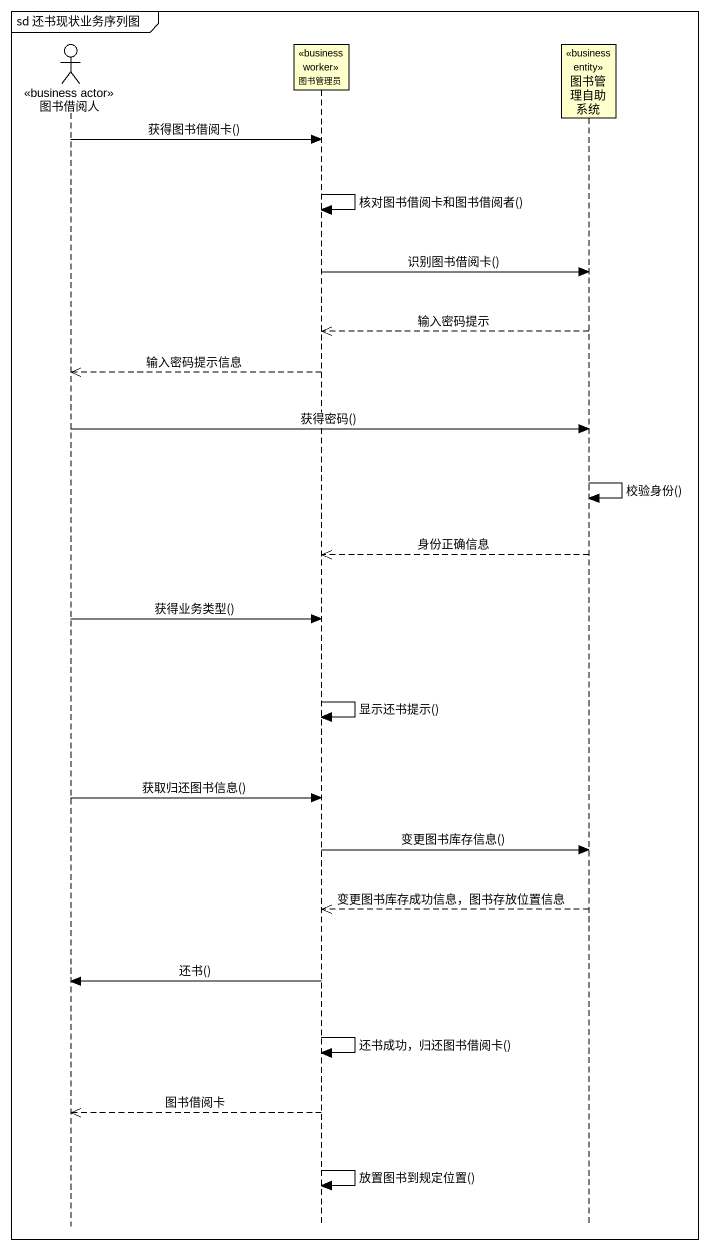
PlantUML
@startuml
mainframe sd 还书现状业务序列图
hide footbox
actor 图书借阅人 <<business actor>>
participant 图书管理员 <<business worker>>
participant 图书管理自助系统 <<business entity>>

图书借阅人 -> 图书管理员 : 获得图书借阅卡()
图书管理员 -> 图书管理员 : 核对图书借阅卡和图书借阅者()
图书管理员 -> 图书管理自助系统 : 识别图书借阅卡()
图书管理自助系统 -->> 图书管理员 : 输入密码提示
图书管理员 -->> 图书借阅人 : 输入密码提示信息
图书借阅人 -> 图书管理自助系统 : 获得密码()
图书管理自助系统 -> 图书管理自助系统 : 校验身份()
图书管理自助系统 -->> 图书管理员 : 身份正确信息
图书借阅人 -> 图书管理员 : 获得业务类型()
图书管理员 -> 图书管理员 : 显示还书提示()
图书借阅人 -> 图书管理员 : 获取归还图书信息()
图书管理员 -> 图书管理自助系统 : 变更图书库存信息()
图书管理自助系统 -->> 图书管理员 : 变更图书库存成功信息，图书存放位置信息
图书管理员 -> 图书借阅人 : 还书()
图书管理员 -> 图书管理员 : 还书成功，归还图书借阅卡()
图书管理员 -->> 图书借阅人 : 图书借阅卡
图书管理员 -> 图书管理员 : 放置图书到规定位置()
@enduml
